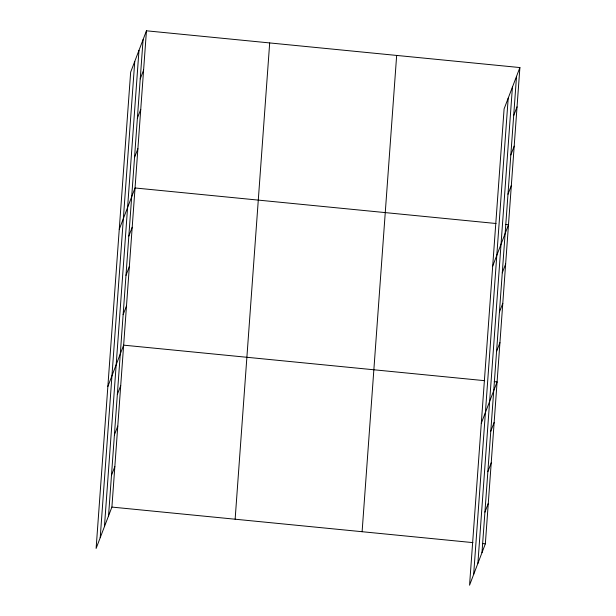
<?xml version="1.0" encoding="UTF-8"?>
<svg xmlns="http://www.w3.org/2000/svg" width="616" height="616" viewBox="0 0 616 616"><rect width="100%" height="100%" fill="white"/><g stroke="black" fill="none" stroke-linecap="round" stroke-linejoin="round"><path stroke-width="0.92" d="M100.208 537.699L134.758 61.415M104.435 526.634L138.985 50.343M108.539 515.892L143.089 39.601M146.446 30.8L130.654 72.157L96.111 548.44L111.904 507.083L146.446 30.8L519.889 67.56L485.346 543.843L469.554 585.2L504.096 108.916L519.889 67.56M235.135 519.219L269.685 42.928M362.108 531.716L396.658 55.425M473.658 574.458L508.2 98.167M477.885 563.386L512.427 87.102M481.982 552.644L516.531 76.361M140.232 78.894L143.597 70.093M137.383 118.187L140.748 109.386M134.534 157.48L137.899 148.679M119.258 229.329L135.05 187.972L496.072 223.508M128.836 236.074L132.194 227.265M125.987 275.367L129.345 266.559M123.138 314.661L126.496 305.859M107.854 386.509L123.647 345.153L484.669 380.68M117.348 394.433L120.713 385.631M114.414 434.919L117.771 426.118M111.473 475.406L114.838 466.605M513.682 115.654L517.04 106.853M510.833 154.947L514.191 146.146M507.977 194.24L511.342 185.439M492.7 266.089L508.493 224.732L505.628 224.447M502.279 272.826L505.644 264.025M499.43 312.12L502.795 303.318M496.581 351.413L499.938 342.611M481.296 423.261L497.089 381.905L494.225 381.62M490.79 431.192L494.155 422.391M487.857 471.679L491.222 462.878M484.923 512.158L488.28 503.357M111.904 507.083L472.926 542.619M482.482 543.558L485.346 543.843"/></g></svg>
